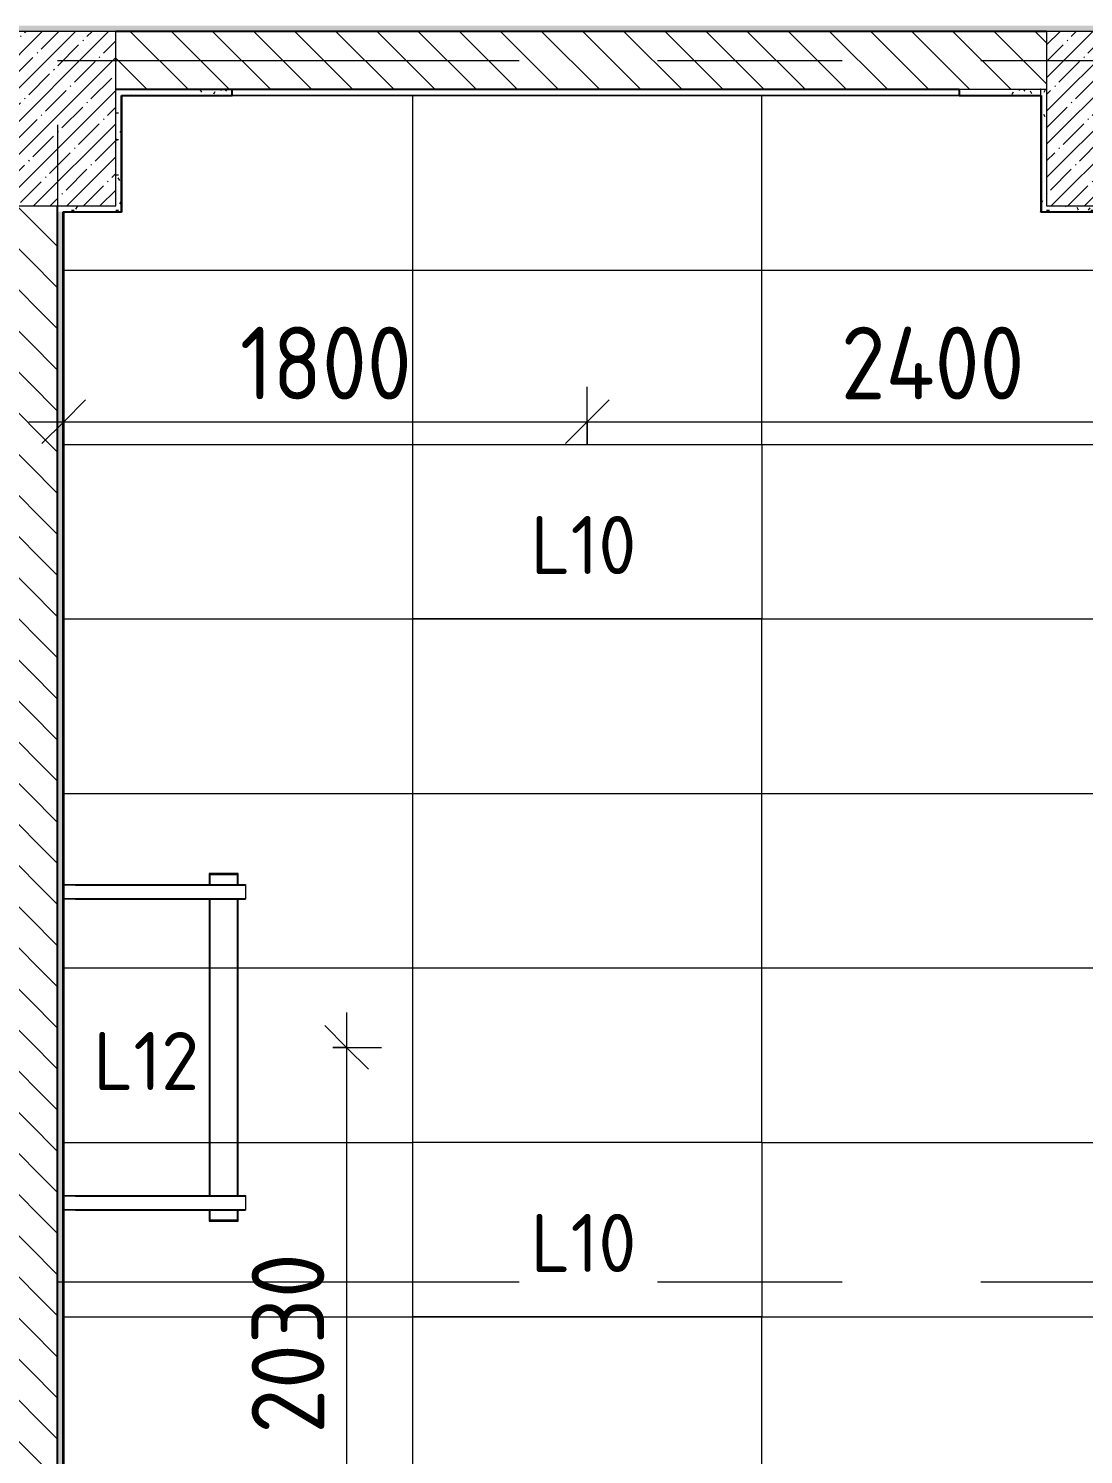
# Model space of a CAD drawing. Header units: millimetres. Extents: x -3377 to 186574, y -8553 to 29000.
# Drawn here: x 29510 to 33137, y 3006 to 7910 of the extents above; entities that cross this region are included whole.
import ezdxf

# ---------------------------------------------------------------- set-up
doc = ezdxf.new("R2010")
doc.units = ezdxf.units.MM
doc.linetypes.add('Осевая', pattern=[3175, 635, -476.25, 1587.5, -476.25])
for name, color, linetype, lineweight in [('A-ANNO-DIMS', 7, 'Continuous', 9), ('A-ANNO-DIMS-100', 7, 'Continuous', 9), ('A-CLNG-PATT', 7, 'Continuous', 9), ('A-WALL', 7, 'Continuous', 9), ('E-LITE-EQPM-IDEN', 7, 'Continuous', 9), ('I-WALL', 7, 'Continuous', 9), ('S-COLS', 7, 'Continuous', 9), ('Оси-2', 7, 'Осевая', 9)]:
    doc.layers.add(name, color=color, linetype=linetype, lineweight=lineweight)
for name, color, linetype, lineweight, true_color in [('A-ANNO-NOTE', 1, 'Continuous', 9, 0xff0000), ('A-CLNG-1', 7, 'Continuous', 9, 0xc0c0c0), ('A-WALL-2', 7, 'Continuous', 25, 0x3c3c3c), ('A-WALL-FNSH-2', 7, 'Continuous', 13, 0x3c3c3c), ('E-LITE-EQPM-1', 1, 'Continuous', 9, 0xff0000)]:
    doc.layers.add(name, color=color, linetype=linetype, lineweight=lineweight, true_color=true_color)
doc.styles.add('GOST Common_1', font='GOST_Common.ttf', dxfattribs={"height": 200})
doc.styles.add('ISOCPEUR', font='isocpeur.ttf', dxfattribs={"width": 0.9, "height": 250})
doc.dimstyles.new('ISO-2_5_0_9К_БОЛЬШОЙ', dxfattribs={"dimscale": 304.8, "dimtxt": 248.995294, "dimasz": 0.492126, "dimexe": 0.393701, "dimexo": 0.984252, "dimgap": 0, "dimtad": 1, "dimdec": 0, "dimrnd": 10, "dimzin": 0, "dimdsep": 46, "dimtxsty": 'ISOCPEUR', "dimblk1": 'OBLIQUE', "dimblk2": 'OBLIQUE', "dimsah": 1, "dimcen": 0.09, "dimdle": 0.393701, "dimazin": 0, "dimtfac": 1, "dimtdec": 4, "dimtix": 1, "dimtmove": 0, "dimatfit": 3, "dimfxl": 1, "dimtvp": 1, "dimtolj": 1, "dimtzin": 0, "dimarcsym": 2})
pattern_1 = [(135, (0, 0), (-70.71068, -70.71068), [])]
pattern_2 = [(0, (0, 0), (121.92, 30.48), [10.058, -81.382, 10.058, -81.382, -487.68]), (0, (0, 0), (121.92, 30.48), [-182.88, 10.058, -172.822, 10.058, -81.382, -213.36]), (0, (0, 0), (121.92, 30.48), [-457.2, 10.058, -50.902, 10.058, -142.342]), (120, (45.72, 15.24), (-87.356454, 90.345817), [10.058, -81.382, 10.058, -81.382, -487.68]), (120, (45.72, 15.24), (-87.356454, 90.345817), [-182.88, 10.058, -172.822, 10.058, -81.382, -213.36]), (120, (45.72, 15.24), (-87.356454, 90.345817), [-457.2, 10.058, -50.902, 10.058, -142.342]), (240, (60.96, 76.2), (-34.563546, -120.825817), [10.058, -81.382, 10.058, -81.382, -487.68]), (240, (60.96, 76.2), (-34.563546, -120.825817), [-182.88, 10.058, -172.822, 10.058, -81.382, -213.36]), (240, (60.96, 76.2), (-34.563546, -120.825817), [-457.2, 10.058, -50.902, 10.058, -142.342])]

# ---------------------------------------------------------------- blocks, each defined once
blk = doc.blocks.new('BSC_Колонна _Прямоугольная - 600х600-23286269-План расстановки осветительного оборудования 1 этажа в осях 1-12')
at = {"layer": 'S-COLS'}
h = blk.add_hatch(dxfattribs=at)
h.set_pattern_fill('FP_2', color=256, style=0, pattern_type=2)
h.set_pattern_definition([(45, (-29509.74, -7600), (-57.02463, 57.02463), []), (45, (-29452.72, -7600), (-57.02463, 57.02463), [100.806, -20.161, 3.353, -16.808])])
h.paths.add_polyline_path([(101.8, -300), (300, -300), (300, 300), (-300, 300), (-300, -300), (100, -300)])
for p, q in [((300, 300), (-300, 300)), ((-300, 300), (-300, -300)), ((300, -300), (300, 300)), ((-300, -300), (300, -300))]:
    blk.add_line(p, q, dxfattribs=at)
blk = doc.blocks.new('BSC_Колонна _Прямоугольная - 600х600-V13-План расстановки осветительного оборудования 1 этажа в осях 1-12')
at = {"layer": 'S-COLS'}
h = blk.add_hatch(dxfattribs=at)
h.set_pattern_fill('FP_22', color=256, style=0, pattern_type=2)
h.set_pattern_definition([(45, (-33310, -7600), (-57.02463, 57.02463), []), (45, (-33252.975, -7600), (-57.02463, 57.02463), [100.806, -20.161, 3.353, -16.808])])
h.paths.add_polyline_path([(300, -300), (300, 300), (-300, 299.1), (-300, -300), (-79.2, -300)])
for p, q in [((300, 300), (-300, 300)), ((-300, 300), (-300, -300)), ((300, -300), (300, 300)), ((-300, -300), (300, -300))]:
    blk.add_line(p, q, dxfattribs=at)
blk = doc.blocks.new('E220 IP40 _школа доски 1195-100 IP40 аналог 1-36_ - V1-E0-00270-60000-4001839 _ V2-A0-PR00-00_2_0017_25 _Призма стандарт_-27752235-План расстановки осветительного оборудования 1 этажа в осях 1-12')
at = {"layer": 'E-LITE-EQPM-1'}
for p, q in [((21331, 4920), (21231, 4920)), ((21231, 4920), (21231, 4882.5)), ((21329, 4917), (21233, 4917)), ((21233, 4917), (21233, 4882.5)), ((21233, 4882.5), (21233, 4917)), ((21233, 4917), (21329, 4917)), ((21329, 4882.5), (21329, 4917)), ((21329, 4917), (21329, 4882.5)), ((21331, 4882.5), (21331, 4920)), ((20731, 4882.5), (20731, 4832.5)), ((20731, 4882.5), (20771, 4882.5)), ((20733, 4834.5), (20733, 4880.5)), ((20771, 4880.5), (20733, 4880.5)), ((20771, 4882.5), (21356, 4882.5)), ((20771, 4880.5), (20771, 4882.5)), ((20771, 4880.5), (21356, 4880.5)), ((21356, 4882.5), (21356, 4880.5)), ((21356, 4880.5), (21356, 4834.5)), ((20771, 4832.5), (20731, 4832.5)), ((20733, 4834.5), (20771, 4834.5)), ((20771, 4834.5), (21356, 4834.5)), ((20771, 4832.5), (20771, 4834.5)), ((20771, 4832.5), (21356, 4832.5)), ((21231, 4832.5), (21231, 3812.5)), ((21233, 4832.5), (21233, 3812.5)), ((21233, 3812.5), (21233, 4832.5)), ((21329, 3812.5), (21329, 4832.5)), ((21329, 4832.5), (21329, 3812.5)), ((21331, 3812.5), (21331, 4832.5)), ((21356, 4834.5), (21356, 4832.5)), ((20731, 3812.5), (20731, 3762.5)), ((20731, 3812.5), (20771, 3812.5)), ((20733, 3764.5), (20733, 3810.5)), ((20771, 3810.5), (20733, 3810.5)), ((20771, 3812.5), (21356, 3812.5)), ((20771, 3810.5), (20771, 3812.5)), ((20771, 3810.5), (21356, 3810.5)), ((21356, 3812.5), (21356, 3810.5)), ((21356, 3810.5), (21356, 3764.5)), ((20771, 3762.5), (20731, 3762.5)), ((20733, 3764.5), (20771, 3764.5)), ((20771, 3764.5), (21356, 3764.5)), ((20771, 3762.5), (20771, 3764.5)), ((20771, 3762.5), (21356, 3762.5)), ((21231, 3762.5), (21231, 3725)), ((21233, 3762.5), (21233, 3728)), ((21233, 3728), (21233, 3762.5)), ((21233, 3728), (21329, 3728)), ((21329, 3728), (21233, 3728)), ((21329, 3728), (21329, 3762.5)), ((21329, 3762.5), (21329, 3728)), ((21331, 3725), (21331, 3762.5)), ((21356, 3764.5), (21356, 3762.5)), ((21231, 3725), (21331, 3725))]:
    blk.add_line(p, q, dxfattribs=at)
blk = doc.blocks.new('DIMBLOCK105-План расстановки осветительного оборудования 1 этажа в осях 1-12')
at = {"layer": 'A-ANNO-DIMS-100'}
for p, q in [((30603.4, 4526.5), (30603.4, 2381.5)), ((30555.7, 4406.5), (30723.4, 4406.5)), ((30603.4, 4406.5), (30555.7, 4406.5)), ((30555.7, 2381.5), (30723.4, 2381.5)), ((30603.4, 2381.5), (30555.7, 2381.5))]:
    blk.add_line(p, q, dxfattribs=at)
at = {"layer": 'A-ANNO-DIMS-100', "lineweight": 20}
for p, q in [((30603.4, 4406.5), (30528.4, 4481.5)), ((30603.4, 4406.5), (30678.4, 4331.5)), ((30603.4, 2381.5), (30528.4, 2456.5)), ((30603.4, 2381.5), (30678.4, 2306.5))]:
    blk.add_line(p, q, dxfattribs=at)
at = {"layer": 'A-ANNO-DIMS-100', "color": 0, "insert": (30276.8, 3078), "char_height": 250, "width": 758.478, "attachment_point": 1, "rotation": 90, "line_spacing_factor": 1.149209, "style": 'ISOCPEUR'}
blk.add_mtext('2030', dxfattribs=at)
blk = doc.blocks.new('_Oblique')
at = {"color": 0, "linetype": 'ByBlock', "lineweight": -2}
blk.add_line((-0.5, -0.5), (0.5, 0.5), dxfattribs=at)
blk = doc.blocks.new('DIMBLOCK112-План расстановки осветительного оборудования 1 этажа в осях 1-12')
at = {"layer": 'A-ANNO-DIMS-100'}
for p, q in [((29630.7, 6364), (29630.7, 6677.9)), ((31430.7, 6479.9), (31430.7, 6677.9)), ((29510.7, 6557.9), (31430.7, 6557.9)), ((29630.7, 6557.9), (29630.7, 6364)), ((31430.7, 6557.9), (31430.7, 6479.9))]:
    blk.add_line(p, q, dxfattribs=at)
at = {"layer": 'A-ANNO-DIMS-100', "lineweight": 20}
for p, q in [((29630.7, 6557.9), (29705.7, 6632.9)), ((31430.7, 6557.9), (31505.7, 6632.9)), ((29630.7, 6557.9), (29555.7, 6482.9)), ((31430.7, 6557.9), (31355.7, 6482.9))]:
    blk.add_line(p, q, dxfattribs=at)
at = {"layer": 'A-ANNO-DIMS-100', "color": 0, "insert": (30236.3, 6884.5), "char_height": 250, "width": 706.764, "attachment_point": 1, "line_spacing_factor": 1.149209, "style": 'ISOCPEUR'}
blk.add_mtext('1800', dxfattribs=at)
blk = doc.blocks.new('DIMBLOCK113-План расстановки осветительного оборудования 1 этажа в осях 1-12')
at = {"layer": 'A-ANNO-DIMS-100'}
for p, q in [((31430.7, 6479.9), (31430.7, 6677.9)), ((33830.7, 6364), (33830.7, 6677.9)), ((31430.7, 6557.9), (33830.7, 6557.9)), ((31430.7, 6557.9), (31430.7, 6479.9)), ((33830.7, 6557.9), (33830.7, 6364))]:
    blk.add_line(p, q, dxfattribs=at)
at = {"layer": 'A-ANNO-DIMS-100', "lineweight": 20}
for p, q in [((31430.7, 6557.9), (31505.7, 6632.9)), ((33830.7, 6557.9), (33905.7, 6632.9)), ((31430.7, 6557.9), (31355.7, 6482.9)), ((33830.7, 6557.9), (33755.7, 6482.9))]:
    blk.add_line(p, q, dxfattribs=at)
at = {"layer": 'A-ANNO-DIMS-100', "color": 0, "insert": (32302.7, 6884.5), "char_height": 250, "width": 787.208, "attachment_point": 1, "line_spacing_factor": 1.149209, "style": 'ISOCPEUR'}
blk.add_mtext('2400', dxfattribs=at)

msp = doc.modelspace()

# ---------------------------------------------------------------- hatches: boundary and pattern name
at = {"layer": 'A-CLNG-PATT'}
h = msp.add_hatch(dxfattribs=at)
h.set_pattern_fill('FP_89', color=256, style=0, pattern_type=2)
h.set_pattern_definition([(180, (30830.24, 5279), (7e-14, -600), []), (270, (30830.2, 5279), (1200, 7e-14), [])])
h.paths.add_polyline_path([(29628.7, 521), (38250, 521), (38250, 7050), (37190, 7050), (37189, 7680), (33630, 7679), (33630, 7280), (32991.3, 7280), (32991.3, 7680), (29829.7, 7680), (29829.7, 7280), (29628.7, 7280), (29628.7, 523.3)])
h.paths.add_polyline_path([(35918.3, 1080), (35631.8, 1080), (35631.8, 1680), (36831.8, 1680), (36831.8, 1080)])
h.paths.add_polyline_path([(34430.8, 1080), (33230.8, 1080), (33230.8, 1680), (34430.8, 1680), (34430.8, 1336.4)])
h.paths.add_polyline_path([(32030.8, 1080), (30830.8, 1080), (30830.8, 1680), (32030.8, 1680)])
h.paths.add_polyline_path([(36831.8, 3480), (35631.8, 3480), (35631.8, 4080), (36831.8, 4080)])
h.paths.add_polyline_path([(34430.8, 3480), (33230.8, 3480), (33230.8, 4080), (34430.8, 4080)])
h.paths.add_polyline_path([(32030.8, 3480), (30830.8, 3480), (30830.8, 4080), (32030.8, 4080)])
h.paths.add_polyline_path([(35918.3, 5880), (35631.8, 5880), (35631.8, 6480), (36831.8, 6480), (36831.8, 5880)])
h.paths.add_polyline_path([(33230.8, 5880), (33230.8, 6480), (34430.8, 6480), (34430.8, 5880)])
h.paths.add_polyline_path([(31438.7, 5880), (30830.8, 5880), (30830.8, 6480), (32030.8, 6480), (32030.8, 5880)])
at = {"layer": 'I-WALL'}
h = msp.add_hatch(dxfattribs=at)
h.set_pattern_fill('FP_85', color=256, style=0, pattern_type=2)
h.set_pattern_definition(pattern_2)
h.paths.add_polyline_path([(28140, 7900), (38287.7, 7900), (38287.7, 7920), (20220, 7920), (20220, 7900), (28060, 7900)])
h = msp.add_hatch(dxfattribs=at)
h.set_pattern_fill('FP_15', color=256, style=0, pattern_type=2)
h.set_pattern_definition(pattern_1)
h.paths.add_polyline_path([(29809.7, 7700), (33010, 7700), (33010, 7900), (29809.7, 7900), (29809.7, 7890.2)])
h = msp.add_hatch(dxfattribs=at)
h.set_pattern_fill('FP_85', color=256, style=0, pattern_type=2)
h.set_pattern_definition(pattern_2)
h.paths.add_polyline_path([(29829.7, 7300), (29829.7, 7700), (29809.7, 7700), (29809.7, 7300)])
h = msp.add_hatch(dxfattribs=at)
h.set_pattern_fill('FP_85', color=256, style=0, pattern_type=2)
h.set_pattern_definition(pattern_2)
h.paths.add_polyline_path([(30210, 7680), (30210, 7700), (29829.7, 7700), (29829.7, 7680)])
h = msp.add_hatch(dxfattribs=at)
h.set_pattern_fill('FP_85', color=256, style=0, pattern_type=2)
h.set_pattern_definition(pattern_2)
h.paths.add_polyline_path([(32710, 7680), (32991.3, 7680), (32991.3, 7700), (32710, 7700)])
h = msp.add_hatch(dxfattribs=at)
h.set_pattern_fill('FP_85', color=256, style=0, pattern_type=2)
h.set_pattern_definition(pattern_2)
h.paths.add_polyline_path([(33010, 7280), (33011.3, 7280), (33011.3, 7300), (33010, 7300), (33010, 7700), (32991.3, 7700), (32991.3, 7280)])
h = msp.add_hatch(dxfattribs=at)
h.set_pattern_fill('FP_15', color=256, style=0, pattern_type=2)
h.set_pattern_definition(pattern_1)
h.paths.add_polyline_path([(29409.7, 500), (29609.7, 500), (29609.7, 7300), (29409.7, 7300), (29409.7, 505.1)])
h = msp.add_hatch(dxfattribs=at)
h.set_pattern_fill('FP_85', color=256, style=0, pattern_type=2)
h.set_pattern_definition(pattern_2)
h.paths.add_polyline_path([(29809.7, 7280), (29829.7, 7280), (29829.7, 7300), (29609.7, 7299), (29609.7, 7280), (29808.7, 7280)])
h = msp.add_hatch(dxfattribs=at)
h.set_pattern_fill('FP_85', color=256, style=0, pattern_type=2)
h.set_pattern_definition(pattern_2)
h.paths.add_polyline_path([(29620.2, 520), (29628.7, 521), (29628.7, 7280), (29609.7, 7280), (29609.7, 520)])
h = msp.add_hatch(dxfattribs=at)
h.set_pattern_fill('FP_85', color=256, style=0, pattern_type=2)
h.set_pattern_definition(pattern_2)
h.paths.add_polyline_path([(33227.2, 7280), (33630, 7280), (33630, 7300), (33011.3, 7300), (33011.3, 7280)])

# ---------------------------------------------------------------- linework, layer by layer
at = {"layer": 'A-ANNO-NOTE'}
for p, q in [((30830.7, 6479.9), (32030.7, 6479.9)), ((30830.7, 5879.9), (30830.7, 6479.9)), ((32030.7, 6479.9), (32030.7, 5879.9)), ((32030.7, 5879.9), (30830.7, 5879.9)), ((30830.7, 4079.9), (32030.7, 4079.9)), ((30830.7, 3479.9), (30830.7, 4079.9)), ((32030.7, 4079.9), (32030.7, 3479.9)), ((32030.7, 3479.9), (30830.7, 3479.9))]:
    msp.add_line(p, q, dxfattribs=at)
at = {"layer": 'A-CLNG-1'}
for p, q in [((32710, 7680), (30210, 7680)), ((30830.8, 5880), (30830.8, 6480)), ((30830.8, 6480), (32030.8, 6480)), ((32030.8, 6480), (32030.8, 5880)), ((32030.8, 5880), (30830.8, 5880)), ((30830.8, 3480), (30830.8, 4080)), ((30830.8, 4080), (32030.8, 4080)), ((32030.8, 4080), (32030.8, 3480)), ((32030.8, 3480), (30830.8, 3480))]:
    msp.add_line(p, q, dxfattribs=at)
at = {"layer": 'A-WALL'}
msp.add_line((33010, 7700), (32710, 7700), dxfattribs=at)
at = {"layer": 'A-WALL-2'}
for p, q in [((33010, 7900), (29809.7, 7900)), ((32710, 7700), (29809.7, 7700)), ((30210, 7680), (30210, 7700)), ((32710, 7700), (32710, 7680)), ((32990, 7700), (32989, 7700)), ((29829.7, 7280), (29829.7, 7680)), ((29829.7, 7680), (30210, 7680)), ((32710, 7680), (32991.3, 7680)), ((32991.3, 7680), (32991.3, 7280)), ((29608.7, 7300), (29608.7, 500)), ((29609.7, 500), (29609.7, 7300)), ((29628.7, 7280), (29829.7, 7280)), ((29628.7, 520), (29628.7, 7280)), ((32991.3, 7280), (33630, 7280))]:
    msp.add_line(p, q, dxfattribs=at)
at = {"layer": 'A-WALL-FNSH-2'}
for p, q in [((32989, 7700), (32989, 7280)), ((32990, 7280), (32990, 7700)), ((32989, 7280), (32990, 7280))]:
    msp.add_line(p, q, dxfattribs=at)
at = {"layer": 'I-WALL'}
for p, q in [((32989, 7679), (29830.7, 7679)), ((29830.7, 7679), (29830.7, 7279)), ((30210, 7680), (32710, 7680)), ((29629.7, 7279), (29628.7, 7279)), ((29629.7, 520), (29629.7, 7279)), ((29830.7, 7279), (29630.7, 7279)), ((29630.7, 7279), (29630.7, 521)), ((32989, 7279), (32989, 7280)), ((33630, 7279), (32989, 7279)), ((32990, 7280), (32991.3, 7280))]:
    msp.add_line(p, q, dxfattribs=at)
at = {"layer": 'Оси-2'}
for p, q in [((29610, 593.7), (29610, 24898.1)), ((-77.3, 7800), (35997.1, 7800)), ((-77.3, 3600), (35997.1, 3600))]:
    msp.add_line(p, q, dxfattribs=at)

# ---------------------------------------------------------------- block references
at = {"layer": 'E-LITE-EQPM-1'}
msp.add_blockref('E220 IP40 _школа доски 1195-100 IP40 аналог 1-36_ - V1-E0-00270-60000-4001839 _ V2-A0-PR00-00_2_0017_25 _Призма стандарт_-27752235-План расстановки осветительного оборудования 1 этажа в осях 1-12', (8899.7, 84), dxfattribs=at)
at = {"layer": 'S-COLS'}
for name, p in [('BSC_Колонна _Прямоугольная - 600х600-23286269-План расстановки осветительного оборудования 1 этажа в осях 1-12', (29509.7, 7600)), ('BSC_Колонна _Прямоугольная - 600х600-V13-План расстановки осветительного оборудования 1 этажа в осях 1-12', (33310, 7600))]:
    msp.add_blockref(name, p, dxfattribs=at)

# ---------------------------------------------------------------- texts
at = {"layer": 'E-LITE-EQPM-IDEN', "char_height": 200, "width": 472.996, "attachment_point": 1, "style": 'GOST Common_1'}
for s, insert in [('L10', (31236.1, 6233.8)), ('L12', (29732.9, 4459.4)), ('L10', (31236.1, 3833.8))]:
    msp.add_mtext(s, dxfattribs=dict(at, insert=insert))

# ---------------------------------------------------------------- dimensions: what is measured, and where the dimension line sits
at = {"layer": 'A-ANNO-DIMS'}
for base, p1, p2, override, picture, middle in [((31430.7, 6557.9), (29630.7, 6664), (31430.7, 6179.9), {"dimpost": '<>', "dimfxl": 1863.944901}, 'DIMBLOCK112-План расстановки осветительного оборудования 1 этажа в осях 1-12', (30530.7, 6682.9)), ((33830.7, 6557.9), (31430.7, 6179.9), (33830.7, 6664), {"dimpost": '<>', "dimfxl": 2448.324037}, 'DIMBLOCK113-План расстановки осветительного оборудования 1 этажа в осях 1-12', (32630.7, 6682.9))]:
    dim = msp.add_linear_dim(base=base, p1=p1, p2=p2, dimstyle='ISO-2_5_0_9К_БОЛЬШОЙ', override=override, dxfattribs=at)
    dim.commit()
    dim.dimension.update_dxf_attribs({"geometry": picture, "text_midpoint": middle})
dim = msp.add_linear_dim(base=(30603.4, 2381.5), p1=(30255.7, 4406.5), p2=(30255.7, 2381.5), angle=90, dimstyle='ISO-2_5_0_9К_БОЛЬШОЙ', override={"dimpost": '<>', "dimfxl": 2025.02385}, dxfattribs=at)
dim.commit()
dim.dimension.update_dxf_attribs({"geometry": 'DIMBLOCK105-План расстановки осветительного оборудования 1 этажа в осях 1-12', "text_midpoint": (30478.4, 3394)})

doc.saveas('drawing.dxf')
